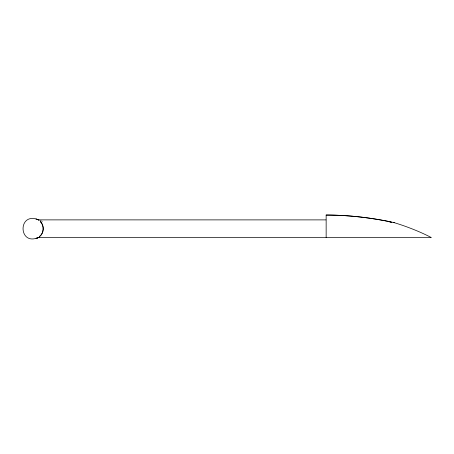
<?xml version="1.0" encoding="UTF-8"?>
<svg xmlns="http://www.w3.org/2000/svg" width="454" height="454" viewBox="0 0 454 454"><rect width="100%" height="100%" fill="white"/><g stroke="black" fill="none" stroke-linecap="round" stroke-linejoin="round"><path stroke-width="0.68" d="M39.589 236.523C43.964 233.01 44.441 225.865 40.571 221.802M39.294 236.761C44.027 233.26 44.543 225.661 40.332 221.546M38.414 237.436L39.311 237.294L38.221 237.51M38.596 237.38L39.163 237.294M38.267 237.561L430.335 237.482M391.11 222.068L391.359 222.074M40.213 220.536L39.98 220.519M37.71 237.782C18.637 245.495 17.871 212.568 37.279 219.378M37.279 237.992L36.649 238.265L37.665 237.805L36.002 238.486M42.018 221.728L42.256 221.66M41.252 220.99L40.786 221.024M325.91 219.889L38.732 219.878M389.833 222.216L391.791 222.227L391.24 222.216M430.812 237.482L431.135 237.482M391.944 222.216L392.387 222.278M326.148 237.482L326.148 215.06C347.435 215.048 368.682 217.432 389.538 221.643M326.148 215.06C347.327 215.048 368.472 217.404 389.226 221.58M392.211 222.256L392.023 222.216M38.215 219.827L38.936 219.969M38.783 219.969L38.391 219.878L38.749 219.952M389.572 221.648L390.429 221.824M390.219 221.779L390.939 221.927M431.056 237.436C420.183 231.665 405.064 225.848 393.573 222.483M393.306 222.426L394.22 222.659L393.243 222.415M36.002 218.885L37.705 219.588"/></g></svg>
